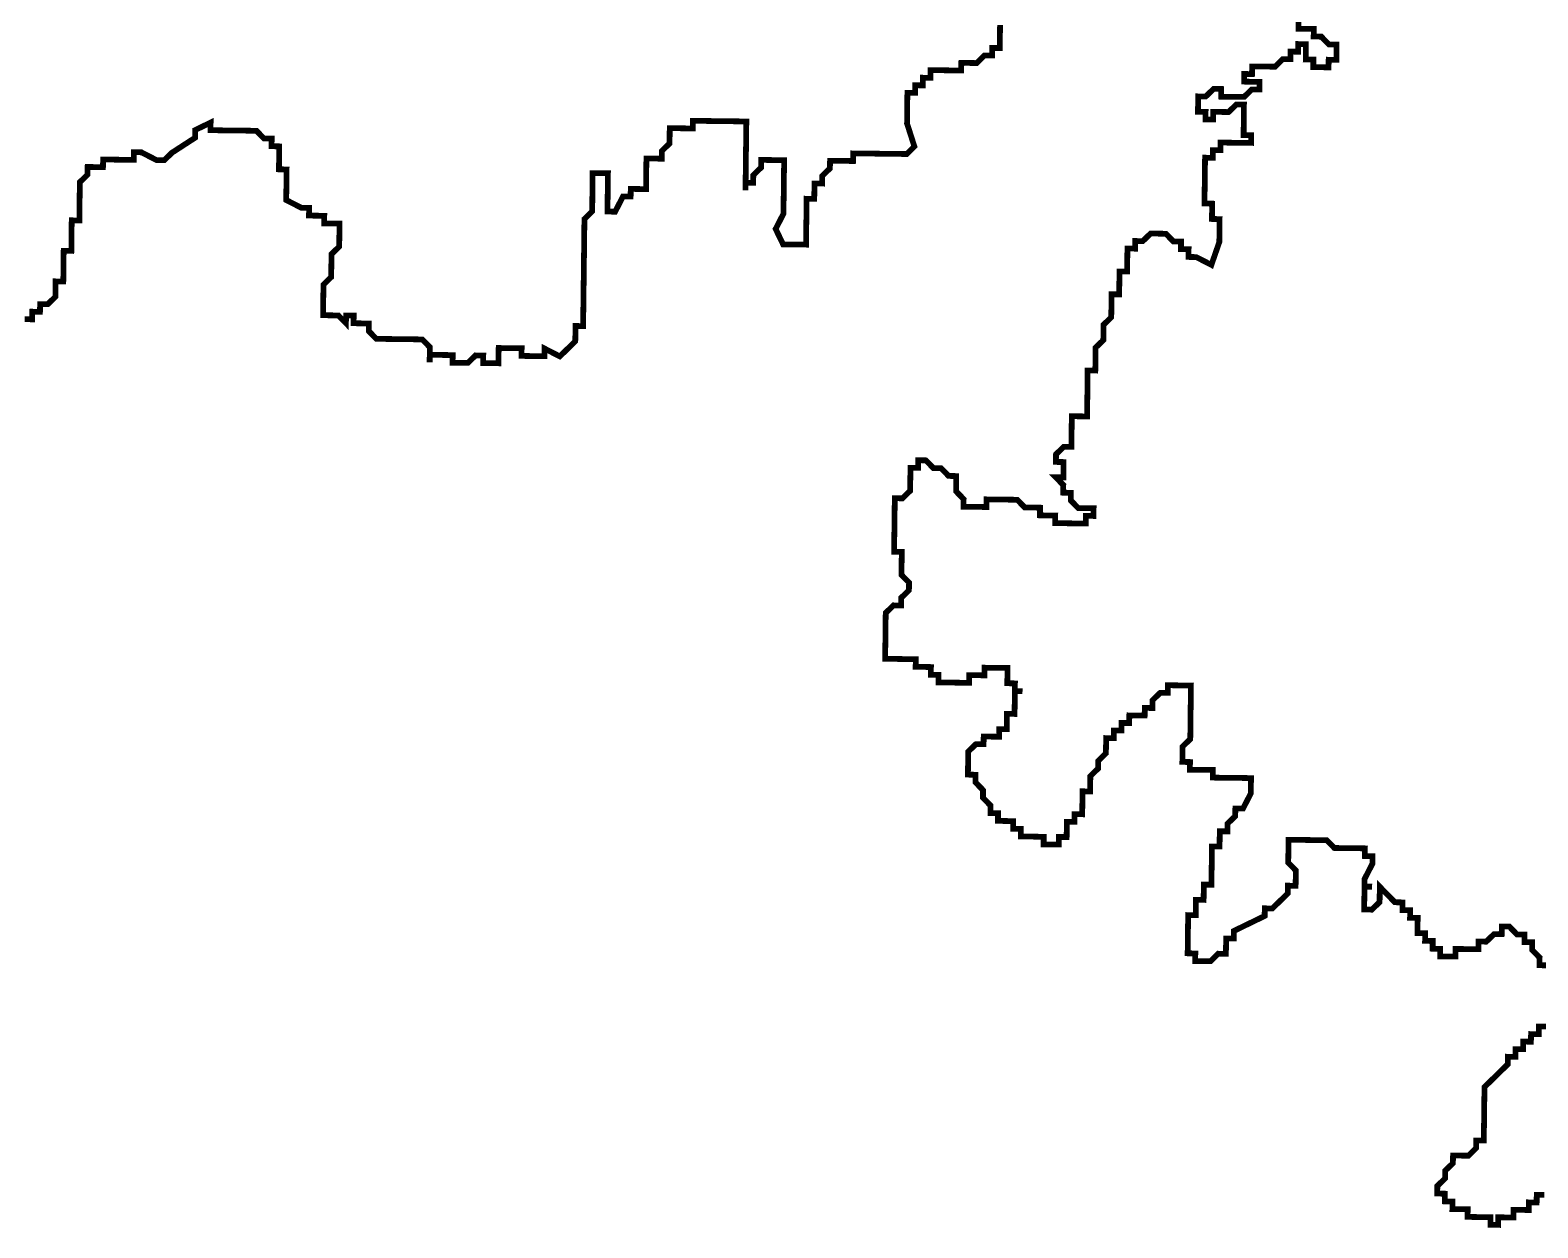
# Model space of a CAD drawing. Header units: metres. Extents: x 257673 to 289848, y 2129691 to 2228029.
# Drawn here: x 261934 to 262715, y 2181494 to 2182114 of the extents above; entities that cross this region are included whole.
import ezdxf

# ---------------------------------------------------------------- set-up
doc = ezdxf.new("R2010")
doc.units = ezdxf.units.M
doc.header["$MEASUREMENT"] = 0
doc.layers.add('HAZARDS LINE', color=1, linetype='Continuous')

msp = doc.modelspace()

# ---------------------------------------------------------------- linework, layer by layer
at = {"layer": 'HAZARDS LINE', "lineweight": 18}
for points in [[(261930.89, 2181964.49, 2.97, 2.97, 0), (261934.86, 2181964.44, 2.97, 2.97, 0), (261934.91, 2181968.4, 2.97, 2.97, 0), (261938.87, 2181968.36, 2.97, 2.97, 0), (261938.92, 2181972.32, 2.97, 2.97, 0), (261942.89, 2181972.27, 2.97, 2.97, 0), (261946.9, 2181976.19, 2.97, 2.97, 0), (261946.95, 2181980.16, 2.97, 2.97, 0), (261947, 2181984.12, 2.97, 2.97, 0), (261950.96, 2181984.07, 2.97, 2.97, 0), (261951.01, 2181988.04, 2.97, 2.97, 0), (261951.06, 2181992.01, 2.97, 2.97, 0), (261951.11, 2181995.97, 2.97, 2.97, 0), (261951.16, 2181999.94, 2.97, 2.97, 0), (261955.12, 2181999.89, 2.97, 2.97, 0), (261955.17, 2182003.86, 2.97, 2.97, 0), (261955.22, 2182007.82, 2.97, 2.97, 0), (261955.27, 2182011.79, 2.97, 2.97, 0), (261955.32, 2182015.75, 2.97, 2.97, 0), (261959.28, 2182015.7, 2.97, 2.97, 0), (261959.33, 2182019.67, 2.97, 2.97, 0), (261959.38, 2182023.64, 2.97, 2.97, 0), (261959.43, 2182027.6, 2.97, 2.97, 0), (261959.52, 2182035.53, 2.97, 2.97, 0), (261963.54, 2182039.45, 2.97, 2.97, 0), (261963.59, 2182043.42, 2.97, 2.97, 0), (261967.55, 2182043.37, 2.97, 2.97, 0), (261971.52, 2182043.32, 2.97, 2.97, 0), (261971.57, 2182047.29, 2.97, 2.97, 0), (261975.53, 2182047.24, 2.97, 2.97, 0), (261979.5, 2182047.19, 2.97, 2.97, 0), (261983.46, 2182047.14, 2.97, 2.97, 0), (261987.43, 2182047.09, 2.97, 2.97, 0), (261987.48, 2182051.06, 2.97, 2.97, 0), (261991.44, 2182051.01, 2.97, 2.97, 0), (261999.32, 2182046.95, 2.97, 2.97, 0), (262003.29, 2182046.9, 2.97, 2.97, 0), (262007.3, 2182050.82, 2.97, 2.97, 0), (262019.3, 2182058.6, 2.97, 2.97, 0), (262019.34, 2182062.57, 2.97, 2.97, 0), (262027.32, 2182066.44, 2.97, 2.97, 0), (262027.27, 2182062.47, 2.97, 2.97, 0), (262031.24, 2182062.42, 2.97, 2.97, 0), (262035.21, 2182062.37, 2.97, 2.97, 0), (262039.17, 2182062.33, 2.97, 2.97, 0), (262047.1, 2182062.23, 2.97, 2.97, 0), (262051.07, 2182062.18, 2.97, 2.97, 0), (262054.98, 2182058.17, 2.97, 2.97, 0), (262058.95, 2182058.12, 2.97, 2.97, 0), (262058.9, 2182054.15, 2.97, 2.97, 0), (262062.87, 2182054.1, 2.97, 2.97, 0), (262062.82, 2182050.14, 2.97, 2.97, 0), (262062.77, 2182046.17, 2.97, 2.97, 0), (262062.72, 2182042.2, 2.97, 2.97, 0), (262066.69, 2182042.16, 2.97, 2.97, 0), (262066.64, 2182038.19, 2.97, 2.97, 0), (262066.49, 2182026.29, 2.97, 2.97, 0), (262074.37, 2182022.23, 2.97, 2.97, 0), (262078.34, 2182022.18, 2.97, 2.97, 0), (262078.29, 2182018.21, 2.97, 2.97, 0), (262082.26, 2182018.17, 2.97, 2.97, 0), (262086.22, 2182018.12, 2.97, 2.97, 0), (262086.17, 2182014.15, 2.97, 2.97, 0), (262090.14, 2182014.1, 2.97, 2.97, 0), (262094.1, 2182014.05, 2.97, 2.97, 0), (262094.05, 2182010.09, 2.97, 2.97, 0), (262094.01, 2182006.12, 2.97, 2.97, 0), (262093.96, 2182002.16, 2.97, 2.97, 0), (262089.94, 2181998.24, 2.97, 2.97, 0), (262089.85, 2181990.31, 2.97, 2.97, 0), (262089.8, 2181986.34, 2.97, 2.97, 0), (262085.78, 2181982.42, 2.97, 2.97, 0), (262085.74, 2181978.46, 2.97, 2.97, 0), (262085.69, 2181974.49, 2.97, 2.97, 0), (262085.64, 2181970.53, 2.97, 2.97, 0), (262085.59, 2181966.56, 2.97, 2.97, 0), (262089.56, 2181966.51, 2.97, 2.97, 0), (262093.52, 2181966.46, 2.97, 2.97, 0), (262097.44, 2181962.45, 2.97, 2.97, 0), (262097.49, 2181966.41, 2.97, 2.97, 0), (262101.45, 2181966.37, 2.97, 2.97, 0), (262101.4, 2181962.4, 2.97, 2.97, 0), (262105.37, 2181962.35, 2.97, 2.97, 0), (262109.33, 2181962.3, 2.97, 2.97, 0), (262109.29, 2181958.34, 2.97, 2.97, 0), (262113.2, 2181954.32, 2.97, 2.97, 0), (262117.17, 2181954.27, 2.97, 2.97, 0), (262121.13, 2181954.23, 2.97, 2.97, 0), (262125.1, 2181954.18, 2.97, 2.97, 0), (262129.06, 2181954.13, 2.97, 2.97, 0), (262133.03, 2181954.08, 2.97, 2.97, 0), (262136.99, 2181954.03, 2.97, 2.97, 0), (262140.91, 2181950.02, 2.97, 2.97, 0), (262140.86, 2181946.05, 2.97, 2.97, 0), (262140.81, 2181942.08, 2.97, 2.97, 0), (262140.86, 2181946.05, 2.97, 2.97, 0), (262144.83, 2181946, 2.97, 2.97, 0), (262148.79, 2181945.95, 2.97, 2.97, 0), (262152.76, 2181945.91, 2.97, 2.97, 0), (262152.71, 2181941.94, 2.97, 2.97, 0), (262156.68, 2181941.89, 2.97, 2.97, 0), (262160.64, 2181941.84, 2.97, 2.97, 0), (262164.65, 2181945.76, 2.97, 2.97, 0), (262168.62, 2181945.71, 2.97, 2.97, 0), (262168.57, 2181941.75, 2.97, 2.97, 0), (262172.54, 2181941.7, 2.97, 2.97, 0), (262176.5, 2181941.65, 2.97, 2.97, 0), (262176.55, 2181945.61, 2.97, 2.97, 0), (262176.6, 2181949.58, 2.97, 2.97, 0), (262180.56, 2181949.53, 2.97, 2.97, 0), (262184.53, 2181949.48, 2.97, 2.97, 0), (262188.5, 2181949.43, 2.97, 2.97, 0), (262188.45, 2181945.47, 2.97, 2.97, 0), (262192.41, 2181945.42, 2.97, 2.97, 0), (262196.38, 2181945.37, 2.97, 2.97, 0), (262200.34, 2181945.32, 2.97, 2.97, 0), (262200.39, 2181949.29, 2.97, 2.97, 0), (262208.27, 2181945.23, 2.97, 2.97, 0), (262216.3, 2181953.06, 2.97, 2.97, 0), (262216.35, 2181957.03, 2.97, 2.97, 0), (262216.4, 2181960.99, 2.97, 2.97, 0), (262220.36, 2181960.94, 2.97, 2.97, 0), (262220.41, 2181964.91, 2.97, 2.97, 0), (262220.46, 2181968.88, 2.97, 2.97, 0), (262220.51, 2181972.84, 2.97, 2.97, 0), (262220.61, 2181980.77, 2.97, 2.97, 0), (262220.8, 2181996.64, 2.97, 2.97, 0), (262220.9, 2182004.57, 2.97, 2.97, 0), (262220.99, 2182012.5, 2.97, 2.97, 0), (262221.04, 2182016.47, 2.97, 2.97, 0), (262225.06, 2182020.39, 2.97, 2.97, 0), (262225.11, 2182024.35, 2.97, 2.97, 0), (262225.15, 2182028.32, 2.97, 2.97, 0), (262225.2, 2182032.28, 2.97, 2.97, 0), (262225.25, 2182036.25, 2.97, 2.97, 0), (262225.3, 2182040.22, 2.97, 2.97, 0), (262229.27, 2182040.17, 2.97, 2.97, 0), (262233.23, 2182040.12, 2.97, 2.97, 0), (262233.18, 2182036.15, 2.97, 2.97, 0), (262233.13, 2182032.19, 2.97, 2.97, 0), (262233.08, 2182028.22, 2.97, 2.97, 0), (262232.99, 2182020.29, 2.97, 2.97, 0), (262236.95, 2182020.24, 2.97, 2.97, 0), (262241.02, 2182028.12, 2.97, 2.97, 0), (262244.98, 2182028.07, 2.97, 2.97, 0), (262245.03, 2182032.04, 2.97, 2.97, 0), (262248.99, 2182031.99, 2.97, 2.97, 0), (262252.96, 2182031.94, 2.97, 2.97, 0), (262253.01, 2182035.91, 2.97, 2.97, 0), (262253.06, 2182039.88, 2.97, 2.97, 0), (262253.11, 2182043.84, 2.97, 2.97, 0), (262253.15, 2182047.81, 2.97, 2.97, 0), (262257.12, 2182047.76, 2.97, 2.97, 0), (262261.09, 2182047.71, 2.97, 2.97, 0), (262261.13, 2182051.68, 2.97, 2.97, 0), (262265.15, 2182055.59, 2.97, 2.97, 0), (262265.2, 2182059.56, 2.97, 2.97, 0), (262265.24, 2182063.53, 2.97, 2.97, 0), (262269.21, 2182063.48, 2.97, 2.97, 0), (262273.18, 2182063.43, 2.97, 2.97, 0), (262277.14, 2182063.38, 2.97, 2.97, 0), (262277.19, 2182067.35, 2.97, 2.97, 0), (262281.15, 2182067.3, 2.97, 2.97, 0), (262285.12, 2182067.25, 2.97, 2.97, 0), (262289.09, 2182067.2, 2.97, 2.97, 0), (262293.05, 2182067.15, 2.97, 2.97, 0), (262297.02, 2182067.1, 2.97, 2.97, 0), (262300.98, 2182067.06, 2.97, 2.97, 0), (262304.95, 2182067.01, 2.97, 2.97, 0), (262304.9, 2182063.04, 2.97, 2.97, 0), (262304.85, 2182059.07, 2.97, 2.97, 0), (262304.8, 2182055.11, 2.97, 2.97, 0), (262304.75, 2182051.14, 2.97, 2.97, 0), (262304.7, 2182047.18, 2.97, 2.97, 0), (262304.66, 2182043.21, 2.97, 2.97, 0), (262304.61, 2182039.24, 2.97, 2.97, 0), (262304.56, 2182035.28, 2.97, 2.97, 0), (262304.51, 2182031.31, 2.97, 2.97, 0), (262304.56, 2182035.28, 2.97, 2.97, 0), (262308.52, 2182035.23, 2.97, 2.97, 0), (262308.57, 2182039.2, 2.97, 2.97, 0), (262312.59, 2182043.11, 2.97, 2.97, 0), (262312.63, 2182047.08, 2.97, 2.97, 0), (262316.6, 2182047.03, 2.97, 2.97, 0), (262320.57, 2182046.98, 2.97, 2.97, 0), (262324.53, 2182046.93, 2.97, 2.97, 0), (262324.48, 2182042.97, 2.97, 2.97, 0), (262324.43, 2182039, 2.97, 2.97, 0), (262324.39, 2182035.04, 2.97, 2.97, 0), (262324.34, 2182031.07, 2.97, 2.97, 0), (262324.29, 2182027.1, 2.97, 2.97, 0), (262324.24, 2182023.14, 2.97, 2.97, 0), (262324.19, 2182019.17, 2.97, 2.97, 0), (262320.13, 2182011.29, 2.97, 2.97, 0), (262324, 2182003.31, 2.97, 2.97, 0), (262327.96, 2182003.26, 2.97, 2.97, 0), (262331.93, 2182003.21, 2.97, 2.97, 0), (262335.89, 2182003.16, 2.97, 2.97, 0), (262335.94, 2182007.13, 2.97, 2.97, 0), (262335.99, 2182011.09, 2.97, 2.97, 0), (262336.04, 2182015.06, 2.97, 2.97, 0), (262336.09, 2182019.03, 2.97, 2.97, 0), (262336.14, 2182022.99, 2.97, 2.97, 0), (262336.18, 2182026.96, 2.97, 2.97, 0), (262340.15, 2182026.91, 2.97, 2.97, 0), (262340.2, 2182030.88, 2.97, 2.97, 0), (262340.25, 2182034.84, 2.97, 2.97, 0), (262344.21, 2182034.79, 2.97, 2.97, 0), (262344.26, 2182038.76, 2.97, 2.97, 0), (262348.27, 2182042.68, 2.97, 2.97, 0), (262348.32, 2182046.64, 2.97, 2.97, 0), (262352.29, 2182046.59, 2.97, 2.97, 0), (262356.25, 2182046.55, 2.97, 2.97, 0), (262360.22, 2182046.5, 2.97, 2.97, 0), (262360.27, 2182050.46, 2.97, 2.97, 0), (262364.23, 2182050.42, 2.97, 2.97, 0), (262368.2, 2182050.37, 2.97, 2.97, 0), (262372.16, 2182050.32, 2.97, 2.97, 0), (262376.13, 2182050.27, 2.97, 2.97, 0), (262380.09, 2182050.22, 2.97, 2.97, 0), (262384.06, 2182050.17, 2.97, 2.97, 0), (262388.03, 2182050.12, 2.97, 2.97, 0), (262392.04, 2182054.04, 2.97, 2.97, 0), (262388.22, 2182065.99, 2.97, 2.97, 0), (262388.27, 2182069.95, 2.97, 2.97, 0), (262388.32, 2182073.92, 2.97, 2.97, 0), (262388.36, 2182077.89, 2.97, 2.97, 0), (262388.41, 2182081.85, 2.97, 2.97, 0), (262392.38, 2182081.8, 2.97, 2.97, 0), (262392.43, 2182085.77, 2.97, 2.97, 0), (262396.39, 2182085.72, 2.97, 2.97, 0), (262396.44, 2182089.69, 2.97, 2.97, 0), (262400.41, 2182089.64, 2.97, 2.97, 0), (262400.46, 2182093.6, 2.97, 2.97, 0), (262404.42, 2182093.56, 2.97, 2.97, 0), (262408.39, 2182093.51, 2.97, 2.97, 0), (262412.35, 2182093.46, 2.97, 2.97, 0), (262416.32, 2182093.41, 2.97, 2.97, 0), (262416.37, 2182097.38, 2.97, 2.97, 0), (262420.33, 2182097.33, 2.97, 2.97, 0), (262424.3, 2182097.28, 2.97, 2.97, 0), (262428.31, 2182101.2, 2.97, 2.97, 0), (262432.28, 2182101.15, 2.97, 2.97, 0), (262432.32, 2182105.11, 2.97, 2.97, 0), (262436.29, 2182105.07, 2.97, 2.97, 0), (262436.34, 2182109.03, 2.97, 2.97, 0), (262436.39, 2182113, 2.97, 2.97, 0), (262436.43, 2182116.96, 2.97, 2.97, 0)], [(262591.13, 2182119.04, 2.97, 2.97, 0), (262591.08, 2182115.07, 2.97, 2.97, 0), (262595.05, 2182115.02, 2.97, 2.97, 0), (262599.01, 2182114.97, 2.97, 2.97, 0), (262598.97, 2182111.01, 2.97, 2.97, 0), (262602.93, 2182110.96, 2.97, 2.97, 0), (262606.85, 2182106.94, 2.97, 2.97, 0), (262610.81, 2182106.9, 2.97, 2.97, 0), (262610.72, 2182098.96, 2.97, 2.97, 0), (262606.75, 2182099.01, 2.97, 2.97, 0), (262606.7, 2182095.05, 2.97, 2.97, 0), (262598.77, 2182095.14, 2.97, 2.97, 0), (262598.82, 2182099.11, 2.97, 2.97, 0), (262594.85, 2182099.16, 2.97, 2.97, 0), (262594.95, 2182107.09, 2.97, 2.97, 0), (262590.99, 2182107.14, 2.97, 2.97, 0), (262590.94, 2182103.17, 2.97, 2.97, 0), (262586.97, 2182103.22, 2.97, 2.97, 0), (262586.92, 2182099.26, 2.97, 2.97, 0), (262582.96, 2182099.3, 2.97, 2.97, 0), (262578.94, 2182095.39, 2.97, 2.97, 0), (262574.98, 2182095.44, 2.97, 2.97, 0), (262571.01, 2182095.48, 2.97, 2.97, 0), (262567.05, 2182095.53, 2.97, 2.97, 0), (262567, 2182091.57, 2.97, 2.97, 0), (262563.03, 2182091.61, 2.97, 2.97, 0), (262562.99, 2182087.65, 2.97, 2.97, 0), (262566.95, 2182087.6, 2.97, 2.97, 0), (262570.92, 2182087.55, 2.97, 2.97, 0), (262570.87, 2182083.59, 2.97, 2.97, 0), (262566.9, 2182083.63, 2.97, 2.97, 0), (262562.89, 2182079.72, 2.97, 2.97, 0), (262558.92, 2182079.77, 2.97, 2.97, 0), (262554.96, 2182079.81, 2.97, 2.97, 0), (262550.99, 2182079.86, 2.97, 2.97, 0), (262551.04, 2182083.83, 2.97, 2.97, 0), (262547.08, 2182083.88, 2.97, 2.97, 0), (262543.06, 2182079.96, 2.97, 2.97, 0), (262539.1, 2182080.01, 2.97, 2.97, 0), (262539.05, 2182076.04, 2.97, 2.97, 0), (262539, 2182072.08, 2.97, 2.97, 0), (262542.97, 2182072.03, 2.97, 2.97, 0), (262542.92, 2182068.06, 2.97, 2.97, 0), (262546.88, 2182068.01, 2.97, 2.97, 0), (262546.93, 2182071.98, 2.97, 2.97, 0), (262550.9, 2182071.93, 2.97, 2.97, 0), (262554.86, 2182071.88, 2.97, 2.97, 0), (262558.88, 2182075.8, 2.97, 2.97, 0), (262562.84, 2182075.75, 2.97, 2.97, 0), (262562.79, 2182071.78, 2.97, 2.97, 0), (262562.74, 2182067.82, 2.97, 2.97, 0), (262562.7, 2182063.85, 2.97, 2.97, 0), (262562.65, 2182059.89, 2.97, 2.97, 0), (262566.61, 2182059.84, 2.97, 2.97, 0), (262566.56, 2182055.87, 2.97, 2.97, 0), (262562.6, 2182055.92, 2.97, 2.97, 0), (262558.63, 2182055.97, 2.97, 2.97, 0), (262554.67, 2182056.02, 2.97, 2.97, 0), (262550.7, 2182056.07, 2.97, 2.97, 0), (262550.65, 2182052.1, 2.97, 2.97, 0), (262546.69, 2182052.15, 2.97, 2.97, 0), (262546.64, 2182048.18, 2.97, 2.97, 0), (262542.67, 2182048.23, 2.97, 2.97, 0), (262542.63, 2182044.27, 2.97, 2.97, 0), (262542.58, 2182040.3, 2.97, 2.97, 0), (262542.53, 2182036.33, 2.97, 2.97, 0), (262542.48, 2182032.37, 2.97, 2.97, 0), (262542.43, 2182028.4, 2.97, 2.97, 0), (262542.38, 2182024.44, 2.97, 2.97, 0), (262546.35, 2182024.39, 2.97, 2.97, 0), (262546.3, 2182020.42, 2.97, 2.97, 0), (262546.25, 2182016.46, 2.97, 2.97, 0), (262550.22, 2182016.41, 2.97, 2.97, 0), (262550.17, 2182012.44, 2.97, 2.97, 0), (262550.12, 2182008.47, 2.97, 2.97, 0), (262550.07, 2182004.51, 2.97, 2.97, 0), (262545.96, 2181992.66, 2.97, 2.97, 0), (262538.08, 2181996.72, 2.97, 2.97, 0), (262534.11, 2181996.77, 2.97, 2.97, 0), (262534.16, 2182000.74, 2.97, 2.97, 0), (262530.2, 2182000.79, 2.97, 2.97, 0), (262530.24, 2182004.75, 2.97, 2.97, 0), (262526.28, 2182004.8, 2.97, 2.97, 0), (262522.36, 2182008.81, 2.97, 2.97, 0), (262518.4, 2182008.86, 2.97, 2.97, 0), (262514.43, 2182008.91, 2.97, 2.97, 0), (262510.42, 2182004.99, 2.97, 2.97, 0), (262506.45, 2182005.04, 2.97, 2.97, 0), (262506.4, 2182001.08, 2.97, 2.97, 0), (262502.44, 2182001.12, 2.97, 2.97, 0), (262502.39, 2181997.16, 2.97, 2.97, 0), (262502.34, 2181993.19, 2.97, 2.97, 0), (262502.29, 2181989.23, 2.97, 2.97, 0), (262498.33, 2181989.28, 2.97, 2.97, 0), (262498.28, 2181985.31, 2.97, 2.97, 0), (262498.23, 2181981.34, 2.97, 2.97, 0), (262498.18, 2181977.38, 2.97, 2.97, 0), (262494.22, 2181977.43, 2.97, 2.97, 0), (262494.17, 2181973.46, 2.97, 2.97, 0), (262494.12, 2181969.49, 2.97, 2.97, 0), (262494.07, 2181965.53, 2.97, 2.97, 0), (262490.06, 2181961.61, 2.97, 2.97, 0), (262490.01, 2181957.64, 2.97, 2.97, 0), (262489.96, 2181953.68, 2.97, 2.97, 0), (262485.95, 2181949.76, 2.97, 2.97, 0), (262485.9, 2181945.8, 2.97, 2.97, 0), (262485.85, 2181941.83, 2.97, 2.97, 0), (262485.8, 2181937.86, 2.97, 2.97, 0), (262481.83, 2181937.91, 2.97, 2.97, 0), (262481.79, 2181933.95, 2.97, 2.97, 0), (262481.74, 2181929.98, 2.97, 2.97, 0), (262481.69, 2181926.01, 2.97, 2.97, 0), (262481.64, 2181922.05, 2.97, 2.97, 0), (262481.59, 2181918.08, 2.97, 2.97, 0), (262481.54, 2181914.12, 2.97, 2.97, 0), (262477.58, 2181914.16, 2.97, 2.97, 0), (262473.61, 2181914.21, 2.97, 2.97, 0), (262473.56, 2181910.25, 2.97, 2.97, 0), (262473.52, 2181906.28, 2.97, 2.97, 0), (262473.47, 2181902.31, 2.97, 2.97, 0), (262473.42, 2181898.35, 2.97, 2.97, 0), (262469.45, 2181898.4, 2.97, 2.97, 0), (262465.44, 2181894.48, 2.97, 2.97, 0), (262465.39, 2181890.51, 2.97, 2.97, 0), (262469.36, 2181890.47, 2.97, 2.97, 0), (262469.31, 2181886.5, 2.97, 2.97, 0), (262469.26, 2181882.53, 2.97, 2.97, 0), (262465.29, 2181882.58, 2.97, 2.97, 0), (262469.21, 2181878.57, 2.97, 2.97, 0), (262469.16, 2181874.6, 2.97, 2.97, 0), (262473.13, 2181874.55, 2.97, 2.97, 0), (262473.08, 2181870.59, 2.97, 2.97, 0), (262477, 2181866.57, 2.97, 2.97, 0), (262480.96, 2181866.52, 2.97, 2.97, 0), (262484.93, 2181866.48, 2.97, 2.97, 0), (262484.88, 2181862.51, 2.97, 2.97, 0), (262480.91, 2181862.56, 2.97, 2.97, 0), (262480.86, 2181858.59, 2.97, 2.97, 0), (262476.9, 2181858.64, 2.97, 2.97, 0), (262472.93, 2181858.69, 2.97, 2.97, 0), (262468.97, 2181858.74, 2.97, 2.97, 0), (262465, 2181858.79, 2.97, 2.97, 0), (262465.05, 2181862.75, 2.97, 2.97, 0), (262461.09, 2181862.8, 2.97, 2.97, 0), (262457.12, 2181862.85, 2.97, 2.97, 0), (262457.17, 2181866.81, 2.97, 2.97, 0), (262453.2, 2181866.86, 2.97, 2.97, 0), (262449.24, 2181866.91, 2.97, 2.97, 0), (262445.32, 2181870.93, 2.97, 2.97, 0), (262441.36, 2181870.97, 2.97, 2.97, 0), (262437.39, 2181871.02, 2.97, 2.97, 0), (262433.43, 2181871.07, 2.97, 2.97, 0), (262429.46, 2181871.12, 2.97, 2.97, 0), (262429.41, 2181867.15, 2.97, 2.97, 0), (262425.45, 2181867.2, 2.97, 2.97, 0), (262421.48, 2181867.25, 2.97, 2.97, 0), (262417.52, 2181867.3, 2.97, 2.97, 0), (262417.56, 2181871.27, 2.97, 2.97, 0), (262413.65, 2181875.28, 2.97, 2.97, 0), (262413.7, 2181879.25, 2.97, 2.97, 0), (262413.74, 2181883.21, 2.97, 2.97, 0), (262409.78, 2181883.26, 2.97, 2.97, 0), (262405.86, 2181887.28, 2.97, 2.97, 0), (262401.9, 2181887.32, 2.97, 2.97, 0), (262397.98, 2181891.34, 2.97, 2.97, 0), (262394.01, 2181891.39, 2.97, 2.97, 0), (262393.97, 2181887.42, 2.97, 2.97, 0), (262390, 2181887.47, 2.97, 2.97, 0), (262389.95, 2181883.5, 2.97, 2.97, 0), (262389.9, 2181879.54, 2.97, 2.97, 0), (262389.86, 2181875.57, 2.97, 2.97, 0), (262385.84, 2181871.65, 2.97, 2.97, 0), (262381.88, 2181871.7, 2.97, 2.97, 0), (262381.83, 2181867.74, 2.97, 2.97, 0), (262381.78, 2181863.77, 2.97, 2.97, 0), (262381.73, 2181859.8, 2.97, 2.97, 0), (262381.68, 2181855.84, 2.97, 2.97, 0), (262381.63, 2181851.87, 2.97, 2.97, 0), (262381.58, 2181847.91, 2.97, 2.97, 0), (262381.54, 2181843.94, 2.97, 2.97, 0), (262385.5, 2181843.89, 2.97, 2.97, 0), (262385.45, 2181839.93, 2.97, 2.97, 0), (262385.4, 2181835.96, 2.97, 2.97, 0), (262385.36, 2181831.99, 2.97, 2.97, 0), (262389.27, 2181827.98, 2.97, 2.97, 0), (262389.22, 2181824.01, 2.97, 2.97, 0), (262385.21, 2181820.1, 2.97, 2.97, 0), (262385.16, 2181816.13, 2.97, 2.97, 0), (262381.2, 2181816.18, 2.97, 2.97, 0), (262377.18, 2181812.26, 2.97, 2.97, 0), (262377.13, 2181808.3, 2.97, 2.97, 0), (262377.09, 2181804.33, 2.97, 2.97, 0), (262377.04, 2181800.36, 2.97, 2.97, 0), (262376.99, 2181796.4, 2.97, 2.97, 0), (262376.94, 2181792.43, 2.97, 2.97, 0), (262376.89, 2181788.47, 2.97, 2.97, 0), (262380.86, 2181788.42, 2.97, 2.97, 0), (262384.82, 2181788.37, 2.97, 2.97, 0), (262388.79, 2181788.32, 2.97, 2.97, 0), (262392.75, 2181788.27, 2.97, 2.97, 0), (262392.7, 2181784.31, 2.97, 2.97, 0), (262396.67, 2181784.26, 2.97, 2.97, 0), (262400.63, 2181784.21, 2.97, 2.97, 0), (262400.59, 2181780.24, 2.97, 2.97, 0), (262404.55, 2181780.19, 2.97, 2.97, 0), (262404.5, 2181776.23, 2.97, 2.97, 0), (262408.47, 2181776.18, 2.97, 2.97, 0), (262412.43, 2181776.13, 2.97, 2.97, 0), (262416.4, 2181776.08, 2.97, 2.97, 0), (262420.36, 2181776.03, 2.97, 2.97, 0), (262420.41, 2181780, 2.97, 2.97, 0), (262424.38, 2181779.95, 2.97, 2.97, 0), (262428.34, 2181779.9, 2.97, 2.97, 0), (262428.39, 2181783.87, 2.97, 2.97, 0), (262432.36, 2181783.82, 2.97, 2.97, 0), (262436.32, 2181783.77, 2.97, 2.97, 0), (262440.29, 2181783.72, 2.97, 2.97, 0), (262440.24, 2181779.76, 2.97, 2.97, 0), (262440.19, 2181775.79, 2.97, 2.97, 0), (262444.16, 2181775.74, 2.97, 2.97, 0), (262444.11, 2181771.78, 2.97, 2.97, 0), (262448.07, 2181771.73, 2.97, 2.97, 0), (262444.11, 2181771.78, 2.97, 2.97, 0), (262444.06, 2181767.81, 2.97, 2.97, 0), (262444.01, 2181763.84, 2.97, 2.97, 0), (262443.96, 2181759.88, 2.97, 2.97, 0), (262440, 2181759.93, 2.97, 2.97, 0), (262439.95, 2181755.96, 2.97, 2.97, 0), (262439.9, 2181752, 2.97, 2.97, 0), (262435.94, 2181752.04, 2.97, 2.97, 0), (262435.89, 2181748.08, 2.97, 2.97, 0), (262431.92, 2181748.13, 2.97, 2.97, 0), (262427.96, 2181748.17, 2.97, 2.97, 0), (262427.91, 2181744.21, 2.97, 2.97, 0), (262423.94, 2181744.26, 2.97, 2.97, 0), (262419.93, 2181740.34, 2.97, 2.97, 0), (262419.88, 2181736.37, 2.97, 2.97, 0), (262419.83, 2181732.41, 2.97, 2.97, 0), (262419.78, 2181728.44, 2.97, 2.97, 0), (262423.75, 2181728.39, 2.97, 2.97, 0), (262423.7, 2181724.43, 2.97, 2.97, 0), (262427.62, 2181720.41, 2.97, 2.97, 0), (262427.57, 2181716.45, 2.97, 2.97, 0), (262431.48, 2181712.43, 2.97, 2.97, 0), (262431.44, 2181708.47, 2.97, 2.97, 0), (262435.4, 2181708.42, 2.97, 2.97, 0), (262435.35, 2181704.45, 2.97, 2.97, 0), (262439.32, 2181704.4, 2.97, 2.97, 0), (262443.28, 2181704.35, 2.97, 2.97, 0), (262443.23, 2181700.39, 2.97, 2.97, 0), (262447.2, 2181700.34, 2.97, 2.97, 0), (262447.15, 2181696.37, 2.97, 2.97, 0), (262451.12, 2181696.33, 2.97, 2.97, 0), (262455.08, 2181696.28, 2.97, 2.97, 0), (262459.05, 2181696.23, 2.97, 2.97, 0), (262459, 2181692.26, 2.97, 2.97, 0), (262462.96, 2181692.21, 2.97, 2.97, 0), (262466.93, 2181692.17, 2.97, 2.97, 0), (262466.98, 2181696.13, 2.97, 2.97, 0), (262470.94, 2181696.08, 2.97, 2.97, 0), (262470.99, 2181700.05, 2.97, 2.97, 0), (262471.04, 2181704.02, 2.97, 2.97, 0), (262475.01, 2181703.97, 2.97, 2.97, 0), (262475.05, 2181707.93, 2.97, 2.97, 0), (262479.02, 2181707.88, 2.97, 2.97, 0), (262479.07, 2181711.85, 2.97, 2.97, 0), (262479.12, 2181715.82, 2.97, 2.97, 0), (262479.17, 2181719.78, 2.97, 2.97, 0), (262483.13, 2181719.73, 2.97, 2.97, 0), (262483.18, 2181723.7, 2.97, 2.97, 0), (262483.23, 2181727.67, 2.97, 2.97, 0), (262487.24, 2181731.58, 2.97, 2.97, 0), (262487.29, 2181735.55, 2.97, 2.97, 0), (262491.3, 2181739.47, 2.97, 2.97, 0), (262491.35, 2181743.43, 2.97, 2.97, 0), (262491.4, 2181747.4, 2.97, 2.97, 0), (262495.37, 2181747.35, 2.97, 2.97, 0), (262495.42, 2181751.32, 2.97, 2.97, 0), (262499.38, 2181751.27, 2.97, 2.97, 0), (262499.43, 2181755.23, 2.97, 2.97, 0), (262503.39, 2181755.18, 2.97, 2.97, 0), (262503.44, 2181759.15, 2.97, 2.97, 0), (262507.41, 2181759.1, 2.97, 2.97, 0), (262511.37, 2181759.05, 2.97, 2.97, 0), (262511.42, 2181763.02, 2.97, 2.97, 0), (262515.39, 2181762.97, 2.97, 2.97, 0), (262515.44, 2181766.94, 2.97, 2.97, 0), (262519.45, 2181770.85, 2.97, 2.97, 0), (262523.42, 2181770.81, 2.97, 2.97, 0), (262523.46, 2181774.77, 2.97, 2.97, 0), (262527.43, 2181774.72, 2.97, 2.97, 0), (262531.39, 2181774.68, 2.97, 2.97, 0), (262535.36, 2181774.63, 2.97, 2.97, 0), (262535.31, 2181770.66, 2.97, 2.97, 0), (262535.26, 2181766.69, 2.97, 2.97, 0), (262535.21, 2181762.73, 2.97, 2.97, 0), (262535.17, 2181758.76, 2.97, 2.97, 0), (262535.12, 2181754.8, 2.97, 2.97, 0), (262535.07, 2181750.83, 2.97, 2.97, 0), (262535.02, 2181746.86, 2.97, 2.97, 0), (262531.01, 2181742.95, 2.97, 2.97, 0), (262530.96, 2181738.98, 2.97, 2.97, 0), (262530.91, 2181735.02, 2.97, 2.97, 0), (262534.87, 2181734.97, 2.97, 2.97, 0), (262534.83, 2181731, 2.97, 2.97, 0), (262538.79, 2181730.95, 2.97, 2.97, 0), (262542.76, 2181730.9, 2.97, 2.97, 0), (262546.72, 2181730.86, 2.97, 2.97, 0), (262546.67, 2181726.89, 2.97, 2.97, 0), (262550.64, 2181726.84, 2.97, 2.97, 0), (262554.6, 2181726.79, 2.97, 2.97, 0), (262558.57, 2181726.74, 2.97, 2.97, 0), (262562.54, 2181726.7, 2.97, 2.97, 0), (262566.5, 2181726.65, 2.97, 2.97, 0), (262566.45, 2181722.68, 2.97, 2.97, 0), (262566.4, 2181718.71, 2.97, 2.97, 0), (262562.34, 2181710.83, 2.97, 2.97, 0), (262558.38, 2181710.88, 2.97, 2.97, 0), (262558.33, 2181706.91, 2.97, 2.97, 0), (262554.31, 2181703, 2.97, 2.97, 0), (262554.26, 2181699.03, 2.97, 2.97, 0), (262550.3, 2181699.08, 2.97, 2.97, 0), (262550.25, 2181695.11, 2.97, 2.97, 0), (262550.2, 2181691.15, 2.97, 2.97, 0), (262546.24, 2181691.2, 2.97, 2.97, 0), (262546.19, 2181687.23, 2.97, 2.97, 0), (262546.14, 2181683.26, 2.97, 2.97, 0), (262546.09, 2181679.3, 2.97, 2.97, 0), (262546.04, 2181675.33, 2.97, 2.97, 0), (262545.99, 2181671.37, 2.97, 2.97, 0), (262542.03, 2181671.41, 2.97, 2.97, 0), (262541.98, 2181667.45, 2.97, 2.97, 0), (262541.93, 2181663.48, 2.97, 2.97, 0), (262537.97, 2181663.53, 2.97, 2.97, 0), (262537.92, 2181659.56, 2.97, 2.97, 0), (262537.87, 2181655.6, 2.97, 2.97, 0), (262533.9, 2181655.65, 2.97, 2.97, 0), (262533.86, 2181651.68, 2.97, 2.97, 0), (262533.81, 2181647.71, 2.97, 2.97, 0), (262533.76, 2181643.75, 2.97, 2.97, 0), (262533.71, 2181639.78, 2.97, 2.97, 0), (262533.66, 2181635.82, 2.97, 2.97, 0), (262537.63, 2181635.77, 2.97, 2.97, 0), (262537.58, 2181631.8, 2.97, 2.97, 0), (262541.54, 2181631.75, 2.97, 2.97, 0), (262545.51, 2181631.71, 2.97, 2.97, 0), (262549.52, 2181635.62, 2.97, 2.97, 0), (262553.49, 2181635.57, 2.97, 2.97, 0), (262553.54, 2181639.54, 2.97, 2.97, 0), (262553.59, 2181643.51, 2.97, 2.97, 0), (262557.55, 2181643.46, 2.97, 2.97, 0), (262557.6, 2181647.42, 2.97, 2.97, 0), (262565.58, 2181651.29, 2.97, 2.97, 0), (262573.56, 2181655.16, 2.97, 2.97, 0), (262573.61, 2181659.13, 2.97, 2.97, 0), (262577.57, 2181659.08, 2.97, 2.97, 0), (262581.59, 2181663, 2.97, 2.97, 0), (262585.6, 2181666.91, 2.97, 2.97, 0), (262585.65, 2181670.88, 2.97, 2.97, 0), (262589.61, 2181670.83, 2.97, 2.97, 0), (262589.66, 2181674.8, 2.97, 2.97, 0), (262589.71, 2181678.76, 2.97, 2.97, 0), (262585.79, 2181682.78, 2.97, 2.97, 0), (262585.84, 2181686.74, 2.97, 2.97, 0), (262585.89, 2181690.71, 2.97, 2.97, 0), (262585.94, 2181694.68, 2.97, 2.97, 0), (262589.9, 2181694.63, 2.97, 2.97, 0), (262593.87, 2181694.58, 2.97, 2.97, 0), (262597.84, 2181694.53, 2.97, 2.97, 0), (262601.8, 2181694.48, 2.97, 2.97, 0), (262605.77, 2181694.43, 2.97, 2.97, 0), (262609.68, 2181690.42, 2.97, 2.97, 0), (262617.61, 2181690.32, 2.97, 2.97, 0), (262625.54, 2181690.22, 2.97, 2.97, 0), (262625.5, 2181686.26, 2.97, 2.97, 0), (262629.46, 2181686.21, 2.97, 2.97, 0), (262629.41, 2181682.24, 2.97, 2.97, 0), (262625.35, 2181674.36, 2.97, 2.97, 0), (262625.3, 2181670.39, 2.97, 2.97, 0), (262629.27, 2181670.35, 2.97, 2.97, 0), (262625.3, 2181670.39, 2.97, 2.97, 0), (262625.25, 2181666.43, 2.97, 2.97, 0), (262625.2, 2181662.46, 2.97, 2.97, 0), (262625.16, 2181658.5, 2.97, 2.97, 0), (262629.12, 2181658.45, 2.97, 2.97, 0), (262633.14, 2181662.37, 2.97, 2.97, 0), (262633.18, 2181666.33, 2.97, 2.97, 0), (262633.23, 2181670.3, 2.97, 2.97, 0), (262637.15, 2181666.28, 2.97, 2.97, 0), (262641.07, 2181662.27, 2.97, 2.97, 0), (262645.03, 2181662.22, 2.97, 2.97, 0), (262644.98, 2181658.25, 2.97, 2.97, 0), (262648.95, 2181658.21, 2.97, 2.97, 0), (262648.9, 2181654.24, 2.97, 2.97, 0), (262652.87, 2181654.19, 2.97, 2.97, 0), (262652.82, 2181650.23, 2.97, 2.97, 0), (262652.77, 2181646.26, 2.97, 2.97, 0), (262656.73, 2181646.21, 2.97, 2.97, 0), (262656.68, 2181642.24, 2.97, 2.97, 0), (262660.65, 2181642.2, 2.97, 2.97, 0), (262660.6, 2181638.23, 2.97, 2.97, 0), (262664.57, 2181638.18, 2.97, 2.97, 0), (262664.52, 2181634.22, 2.97, 2.97, 0), (262668.48, 2181634.17, 2.97, 2.97, 0), (262672.45, 2181634.12, 2.97, 2.97, 0), (262672.5, 2181638.08, 2.97, 2.97, 0), (262676.46, 2181638.04, 2.97, 2.97, 0), (262680.43, 2181637.99, 2.97, 2.97, 0), (262684.39, 2181637.94, 2.97, 2.97, 0), (262684.44, 2181641.91, 2.97, 2.97, 0), (262688.41, 2181641.86, 2.97, 2.97, 0), (262692.42, 2181645.77, 2.97, 2.97, 0), (262696.39, 2181645.73, 2.97, 2.97, 0), (262696.44, 2181649.69, 2.97, 2.97, 0), (262700.4, 2181649.64, 2.97, 2.97, 0), (262704.32, 2181645.63, 2.97, 2.97, 0), (262708.28, 2181645.58, 2.97, 2.97, 0), (262708.23, 2181641.61, 2.97, 2.97, 0), (262712.2, 2181641.57, 2.97, 2.97, 0), (262712.15, 2181637.6, 2.97, 2.97, 0), (262716.07, 2181633.58, 2.97, 2.97, 0), (262716.02, 2181629.62, 2.97, 2.97, 0), (262719.99, 2181629.57, 2.97, 2.97, 0)], [(262719.6, 2181597.84, 2.97, 2.97, 0), (262715.63, 2181597.89, 2.97, 2.97, 0), (262715.58, 2181593.92, 2.97, 2.97, 0), (262711.62, 2181593.97, 2.97, 2.97, 0), (262711.57, 2181590.01, 2.97, 2.97, 0), (262707.6, 2181590.06, 2.97, 2.97, 0), (262707.56, 2181586.09, 2.97, 2.97, 0), (262703.59, 2181586.14, 2.97, 2.97, 0), (262703.54, 2181582.17, 2.97, 2.97, 0), (262699.58, 2181582.22, 2.97, 2.97, 0), (262699.53, 2181578.26, 2.97, 2.97, 0), (262695.51, 2181574.34, 2.97, 2.97, 0), (262691.5, 2181570.42, 2.97, 2.97, 0), (262687.49, 2181566.5, 2.97, 2.97, 0), (262687.44, 2181562.54, 2.97, 2.97, 0), (262687.39, 2181558.57, 2.97, 2.97, 0), (262687.34, 2181554.6, 2.97, 2.97, 0), (262687.29, 2181550.64, 2.97, 2.97, 0), (262687.24, 2181546.67, 2.97, 2.97, 0), (262687.19, 2181542.71, 2.97, 2.97, 0), (262687.15, 2181538.74, 2.97, 2.97, 0), (262683.18, 2181538.79, 2.97, 2.97, 0), (262683.13, 2181534.82, 2.97, 2.97, 0), (262679.12, 2181530.91, 2.97, 2.97, 0), (262675.15, 2181530.95, 2.97, 2.97, 0), (262671.19, 2181531, 2.97, 2.97, 0), (262671.14, 2181527.04, 2.97, 2.97, 0), (262667.12, 2181523.12, 2.97, 2.97, 0), (262667.08, 2181519.15, 2.97, 2.97, 0), (262663.06, 2181515.24, 2.97, 2.97, 0), (262663.01, 2181511.27, 2.97, 2.97, 0), (262666.98, 2181511.22, 2.97, 2.97, 0), (262666.93, 2181507.26, 2.97, 2.97, 0), (262670.9, 2181507.21, 2.97, 2.97, 0), (262670.85, 2181503.24, 2.97, 2.97, 0), (262674.81, 2181503.19, 2.97, 2.97, 0), (262678.78, 2181503.14, 2.97, 2.97, 0), (262678.73, 2181499.18, 2.97, 2.97, 0), (262682.7, 2181499.13, 2.97, 2.97, 0), (262686.66, 2181499.08, 2.97, 2.97, 0), (262690.63, 2181499.03, 2.97, 2.97, 0), (262690.58, 2181495.07, 2.97, 2.97, 0), (262694.54, 2181495.02, 2.97, 2.97, 0), (262694.59, 2181498.98, 2.97, 2.97, 0), (262698.56, 2181498.94, 2.97, 2.97, 0), (262702.52, 2181498.89, 2.97, 2.97, 0), (262702.57, 2181502.85, 2.97, 2.97, 0), (262706.54, 2181502.8, 2.97, 2.97, 0), (262710.5, 2181502.76, 2.97, 2.97, 0), (262710.55, 2181506.72, 2.97, 2.97, 0), (262714.52, 2181506.67, 2.97, 2.97, 0), (262714.56, 2181510.64, 2.97, 2.97, 0), (262718.53, 2181510.59, 2.97, 2.97, 0)]]:
    msp.add_lwpolyline(points, format="xyseb", dxfattribs=at)

doc.saveas('drawing.dxf')
